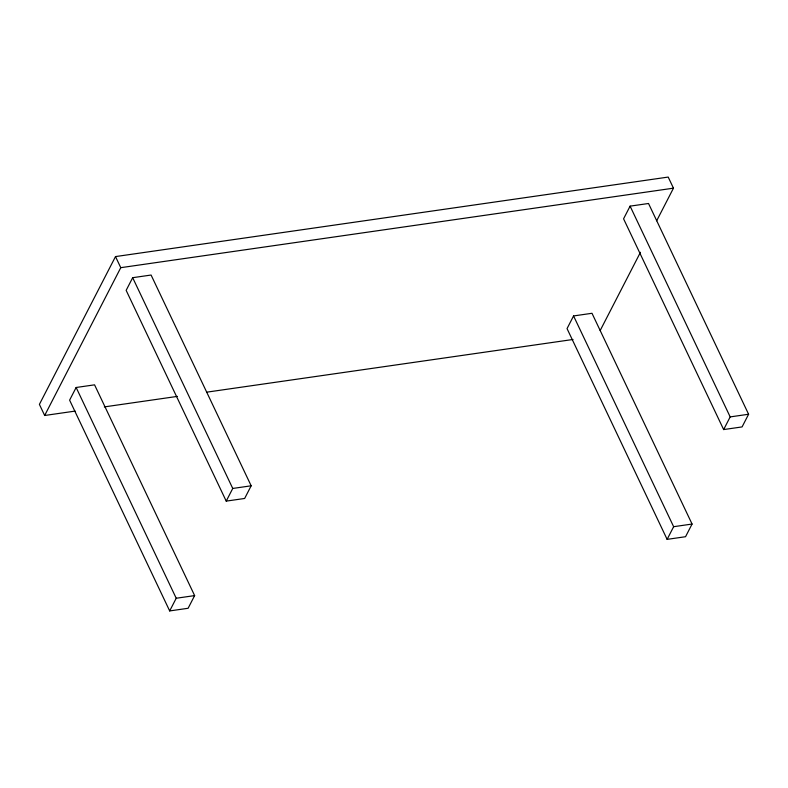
<?xml version="1.0" encoding="UTF-8"?>
<svg xmlns="http://www.w3.org/2000/svg" width="788" height="788" viewBox="0 0 788 788"><rect width="100%" height="100%" fill="white"/><g stroke="black" fill="none" stroke-linecap="round" stroke-linejoin="round"><path stroke-width="1.18" d="M656.68 220.778L673.464 188.174L668.204 177.073L115.501 256.583L39.4 404.392L44.67 415.483L75.106 411.1M44.67 415.483L120.771 267.674L115.501 256.583M76.141 387.489L69.61 400.156L169.686 610.927L188.115 608.277L194.636 595.6L94.56 384.839L76.141 387.489L176.216 598.25L169.686 610.927M132.67 277.691L126.149 290.358L226.225 501.119L244.644 498.469L251.165 485.802L151.089 275.042L132.67 277.691L232.746 488.452L226.225 501.119M573.565 315.939L567.045 328.606L667.121 539.366L685.55 536.717L692.071 524.05L591.995 313.289L573.565 315.939L673.641 526.699L667.121 539.366M630.095 206.141L623.574 218.808L723.65 429.568L742.079 426.919L748.6 414.252L648.524 203.491L630.095 206.141L730.18 416.901L723.65 429.568M600.17 330.546L640.457 252.288M120.771 267.674L673.464 188.174M104.321 406.904L177.369 396.394M206.584 392.188L573.024 339.48M232.746 488.452L251.165 485.802M730.18 416.901L748.6 414.252M176.216 598.25L194.636 595.6M673.641 526.699L692.071 524.05"/></g></svg>
